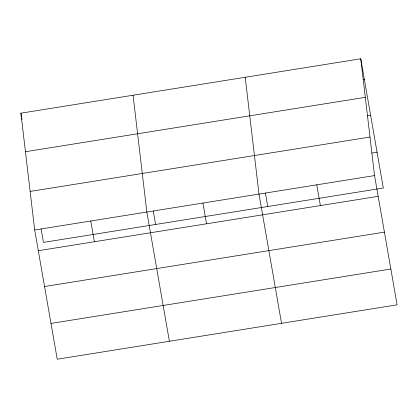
<?xml version="1.0" encoding="UTF-8"?>
<svg xmlns="http://www.w3.org/2000/svg" width="418" height="418" viewBox="0 0 418 418"><rect width="100%" height="100%" fill="white"/><g stroke="black" fill="none" stroke-linecap="round" stroke-linejoin="round"><path stroke-width="0.63" d="M360.76 58.786L374.544 175.586L397.1 304.821L57.24 359.214L34.684 229.978L20.9 113.179L360.76 58.786L383.316 188.022L43.456 242.414L41.11 228.986M363.096 79.733L364.381 79.524M25.451 151.724L365.306 97.331M367.417 115.843L370.63 115.331M30.138 191.434L369.998 137.041M371.931 153.04L377.067 152.22M34.684 229.978L374.544 175.586M38.304 250.716L378.165 196.324M44.554 286.523L384.414 232.131M50.991 323.412L390.851 269.02M316.771 184.834L320.387 205.572M265.42 193.09L267.76 206.518M281.549 323.318L258.993 194.077L245.209 77.278M202.913 203.054L206.534 223.792M153.265 211.038L155.611 224.466M169.394 341.266L146.838 212.025L133.055 95.226M90.763 221.002L94.379 241.745M20.9 113.179L21.558 116.946M21.778 118.205L21.997 119.464"/></g></svg>
